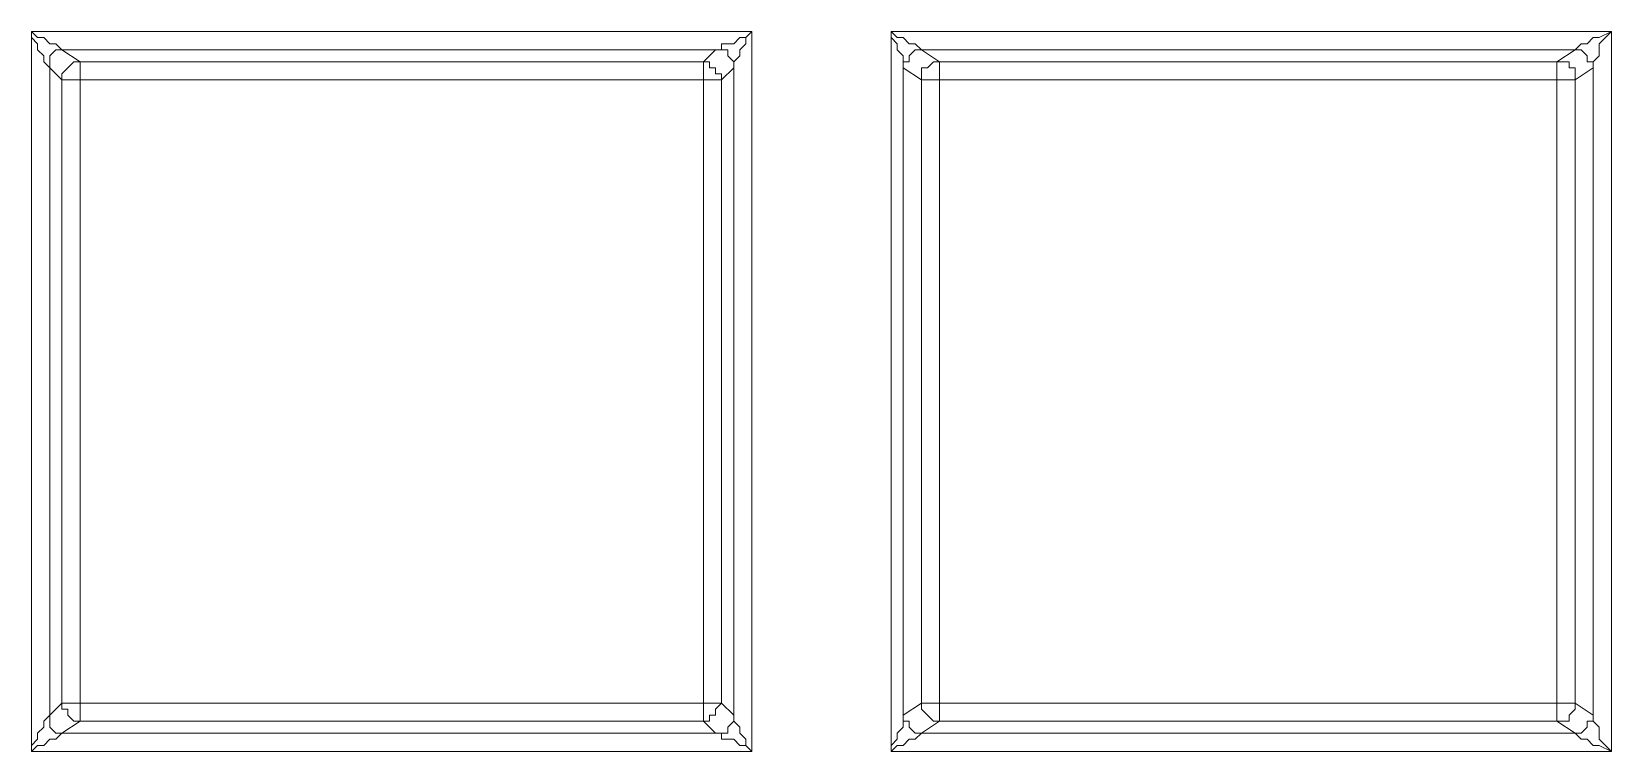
# Model space of a CAD drawing. Header units: centimetres. Extents: x -12.2 to 12.2, y -6.1 to 6.1.
# Drawn here: x -11.254 to -10.334, y -1.72 to -1.3 of the extents above; entities that cross this region are included whole.
import ezdxf

# ---------------------------------------------------------------- set-up
doc = ezdxf.new("R2010")
doc.units = ezdxf.units.CM
doc.header["$MEASUREMENT"] = 0
doc.layers.add('Camada 1', color=7, linetype='Continuous')

msp = doc.modelspace()

# ---------------------------------------------------------------- linework, layer by layer
at = {"layer": 'Camada 1', "lineweight": 9}
for points in [[(-11.25426, -1.30006), (-11.25426, -1.30006), (-10.83445, -1.30006), (-10.83445, -1.30006)], [(-11.25426, -1.71987), (-11.25426, -1.71987), (-11.25426, -1.30006), (-11.25426, -1.30006)], [(-10.83445, -1.30006), (-10.83445, -1.30006), (-10.83445, -1.71987), (-10.83445, -1.71987)], [(-10.75331, -1.30006), (-10.75331, -1.30006), (-10.33351, -1.30006), (-10.33351, -1.30006)], [(-10.75331, -1.71987), (-10.75331, -1.71987), (-10.75331, -1.30006), (-10.75331, -1.30006)], [(-10.33351, -1.30006), (-10.33351, -1.30006), (-10.33351, -1.71987), (-10.33351, -1.71987)], [(-10.85562, -1.31064), (-10.85562, -1.31064), (-11.23662, -1.31064), (-11.23662, -1.31064)], [(-11.23662, -1.31064), (-11.23662, -1.31064), (-11.22604, -1.3177), (-11.22604, -1.3177)], [(-10.86267, -1.3177), (-10.86267, -1.3177), (-10.85562, -1.31064), (-10.85562, -1.31064)], [(-10.35467, -1.31064), (-10.35467, -1.31064), (-10.73567, -1.31064), (-10.73567, -1.31064)], [(-10.73567, -1.31064), (-10.73567, -1.31064), (-10.72509, -1.3177), (-10.72509, -1.3177)], [(-10.36526, -1.3177), (-10.36526, -1.3177), (-10.35467, -1.31064), (-10.35467, -1.31064)], [(-11.24367, -1.32123), (-11.24367, -1.32123), (-11.24367, -1.6987), (-11.24367, -1.6987)], [(-11.23662, -1.32828), (-11.23662, -1.32828), (-11.24367, -1.32123), (-11.24367, -1.32123)], [(-11.22604, -1.3177), (-11.22604, -1.3177), (-10.86267, -1.3177), (-10.86267, -1.3177)], [(-10.84504, -1.32123), (-10.84504, -1.32123), (-10.85209, -1.32828), (-10.85209, -1.32828)], [(-10.84504, -1.6987), (-10.84504, -1.6987), (-10.84504, -1.32123), (-10.84504, -1.32123)], [(-10.74626, -1.32123), (-10.74626, -1.32123), (-10.74626, -1.6987), (-10.74626, -1.6987)], [(-10.73567, -1.32828), (-10.73567, -1.32828), (-10.74626, -1.32123), (-10.74626, -1.32123)], [(-10.72509, -1.3177), (-10.72509, -1.3177), (-10.36526, -1.3177), (-10.36526, -1.3177)], [(-10.34409, -1.32123), (-10.34409, -1.32123), (-10.35467, -1.32828), (-10.35467, -1.32828)], [(-10.34409, -1.6987), (-10.34409, -1.6987), (-10.34409, -1.32123), (-10.34409, -1.32123)], [(-11.23662, -1.69164), (-11.23662, -1.69164), (-11.23662, -1.32828), (-11.23662, -1.32828)], [(-10.86267, -1.32828), (-10.86267, -1.32828), (-11.22604, -1.32828), (-11.22604, -1.32828)], [(-11.22604, -1.32828), (-11.22604, -1.32828), (-11.22604, -1.69164), (-11.22604, -1.69164)], [(-10.86267, -1.69164), (-10.86267, -1.69164), (-10.86267, -1.32828), (-10.86267, -1.32828)], [(-10.85209, -1.32828), (-10.85209, -1.32828), (-10.85209, -1.69164), (-10.85209, -1.69164)], [(-10.73567, -1.69164), (-10.73567, -1.69164), (-10.73567, -1.32828), (-10.73567, -1.32828)], [(-10.72509, -1.32828), (-10.72509, -1.32828), (-10.72509, -1.69164), (-10.72509, -1.69164)], [(-10.36526, -1.32828), (-10.36526, -1.32828), (-10.72509, -1.32828), (-10.72509, -1.32828)], [(-10.36526, -1.69164), (-10.36526, -1.69164), (-10.36526, -1.32828), (-10.36526, -1.32828)], [(-10.35467, -1.32828), (-10.35467, -1.32828), (-10.35467, -1.69164), (-10.35467, -1.69164)], [(-11.24367, -1.6987), (-11.24367, -1.6987), (-11.23662, -1.69164), (-11.23662, -1.69164)], [(-11.22604, -1.69164), (-11.22604, -1.69164), (-10.86267, -1.69164), (-10.86267, -1.69164)], [(-10.85209, -1.69164), (-10.85209, -1.69164), (-10.84504, -1.6987), (-10.84504, -1.6987)], [(-10.74626, -1.6987), (-10.74626, -1.6987), (-10.73567, -1.69164), (-10.73567, -1.69164)], [(-10.72509, -1.69164), (-10.72509, -1.69164), (-10.36526, -1.69164), (-10.36526, -1.69164)], [(-10.35467, -1.69164), (-10.35467, -1.69164), (-10.34409, -1.6987), (-10.34409, -1.6987)], [(-11.22604, -1.70223), (-11.22604, -1.70223), (-11.23662, -1.70928), (-11.23662, -1.70928)], [(-10.86267, -1.70223), (-10.86267, -1.70223), (-11.22604, -1.70223), (-11.22604, -1.70223)], [(-10.85562, -1.70928), (-10.85562, -1.70928), (-10.86267, -1.70223), (-10.86267, -1.70223)], [(-10.72509, -1.70223), (-10.72509, -1.70223), (-10.73567, -1.70928), (-10.73567, -1.70928)], [(-10.36526, -1.70223), (-10.36526, -1.70223), (-10.72509, -1.70223), (-10.72509, -1.70223)], [(-10.35467, -1.70928), (-10.35467, -1.70928), (-10.36526, -1.70223), (-10.36526, -1.70223)], [(-11.23662, -1.70928), (-11.23662, -1.70928), (-10.85562, -1.70928), (-10.85562, -1.70928)], [(-10.73567, -1.70928), (-10.73567, -1.70928), (-10.35467, -1.70928), (-10.35467, -1.70928)], [(-10.83445, -1.71987), (-10.83445, -1.71987), (-11.25426, -1.71987), (-11.25426, -1.71987)], [(-10.33351, -1.71987), (-10.33351, -1.71987), (-10.75331, -1.71987), (-10.75331, -1.71987)]]:
    msp.add_open_spline(points, degree=3, dxfattribs=at)
for points, knots in [([(-11.25426, -1.30006), (-11.25426, -1.30006), (-11.25073, -1.30359), (-11.25073, -1.30359), (-11.25073, -1.30359), (-11.2472, -1.30359), (-11.2472, -1.30359), (-11.2472, -1.30359), (-11.24367, -1.30712), (-11.24367, -1.30712), (-11.24367, -1.30712), (-11.24015, -1.30712), (-11.24015, -1.30712), (-11.24015, -1.30712), (-11.23662, -1.31064), (-11.23662, -1.31064)], [0, 0, 0, 0, 0.2, 0.2, 0.2, 0.4, 0.4, 0.4, 0.6, 0.6, 0.6, 0.8, 0.8, 0.8, 1, 1, 1, 1]), ([(-11.24367, -1.32123), (-11.24367, -1.32123), (-11.24367, -1.32123), (-11.24367, -1.32123), (-11.24367, -1.32123), (-11.2472, -1.3177), (-11.2472, -1.3177), (-11.2472, -1.3177), (-11.2472, -1.31417), (-11.2472, -1.31417), (-11.2472, -1.31417), (-11.25073, -1.31064), (-11.25073, -1.31064), (-11.25073, -1.31064), (-11.25073, -1.30712), (-11.25073, -1.30712), (-11.25073, -1.30712), (-11.25426, -1.30359), (-11.25426, -1.30359), (-11.25426, -1.30359), (-11.25426, -1.30006), (-11.25426, -1.30006)], [0, 0, 0, 0, 0.142857, 0.142857, 0.142857, 0.285714, 0.285714, 0.285714, 0.428571, 0.428571, 0.428571, 0.571429, 0.571429, 0.571429, 0.714286, 0.714286, 0.714286, 0.857143, 0.857143, 0.857143, 1, 1, 1, 1]), ([(-10.85562, -1.31064), (-10.85562, -1.31064), (-10.85562, -1.31064), (-10.85562, -1.31064), (-10.85562, -1.31064), (-10.85209, -1.31064), (-10.85209, -1.31064), (-10.85209, -1.31064), (-10.85209, -1.30712), (-10.85209, -1.30712), (-10.85209, -1.30712), (-10.84856, -1.30712), (-10.84856, -1.30712), (-10.84856, -1.30712), (-10.84504, -1.30712), (-10.84504, -1.30712), (-10.84504, -1.30712), (-10.84151, -1.30359), (-10.84151, -1.30359), (-10.84151, -1.30359), (-10.83798, -1.30359), (-10.83798, -1.30359), (-10.83798, -1.30359), (-10.83445, -1.30006), (-10.83445, -1.30006)], [0, 0, 0, 0, 0.125, 0.125, 0.125, 0.25, 0.25, 0.25, 0.375, 0.375, 0.375, 0.5, 0.5, 0.5, 0.625, 0.625, 0.625, 0.75, 0.75, 0.75, 0.875, 0.875, 0.875, 1, 1, 1, 1]), ([(-10.83445, -1.30006), (-10.83445, -1.30006), (-10.83798, -1.30359), (-10.83798, -1.30359), (-10.83798, -1.30359), (-10.83798, -1.30712), (-10.83798, -1.30712), (-10.83798, -1.30712), (-10.84151, -1.31064), (-10.84151, -1.31064), (-10.84151, -1.31064), (-10.84151, -1.31417), (-10.84151, -1.31417), (-10.84151, -1.31417), (-10.84504, -1.3177), (-10.84504, -1.3177), (-10.84504, -1.3177), (-10.84504, -1.32123), (-10.84504, -1.32123)], [0, 0, 0, 0, 0.166667, 0.166667, 0.166667, 0.333333, 0.333333, 0.333333, 0.5, 0.5, 0.5, 0.666667, 0.666667, 0.666667, 0.833333, 0.833333, 0.833333, 1, 1, 1, 1]), ([(-10.74626, -1.32123), (-10.74626, -1.32123), (-10.74626, -1.32123), (-10.74626, -1.32123), (-10.74626, -1.32123), (-10.74626, -1.3177), (-10.74626, -1.3177), (-10.74626, -1.3177), (-10.74626, -1.31417), (-10.74626, -1.31417), (-10.74626, -1.31417), (-10.74979, -1.31064), (-10.74979, -1.31064), (-10.74979, -1.31064), (-10.74979, -1.30712), (-10.74979, -1.30712), (-10.74979, -1.30712), (-10.75331, -1.30359), (-10.75331, -1.30359), (-10.75331, -1.30359), (-10.75331, -1.30006), (-10.75331, -1.30006)], [0, 0, 0, 0, 0.142857, 0.142857, 0.142857, 0.285714, 0.285714, 0.285714, 0.428571, 0.428571, 0.428571, 0.571429, 0.571429, 0.571429, 0.714286, 0.714286, 0.714286, 0.857143, 0.857143, 0.857143, 1, 1, 1, 1]), ([(-10.75331, -1.30006), (-10.75331, -1.30006), (-10.74979, -1.30359), (-10.74979, -1.30359), (-10.74979, -1.30359), (-10.74626, -1.30359), (-10.74626, -1.30359), (-10.74626, -1.30359), (-10.74273, -1.30712), (-10.74273, -1.30712), (-10.74273, -1.30712), (-10.7392, -1.30712), (-10.7392, -1.30712), (-10.7392, -1.30712), (-10.73567, -1.31064), (-10.73567, -1.31064)], [0, 0, 0, 0, 0.2, 0.2, 0.2, 0.4, 0.4, 0.4, 0.6, 0.6, 0.6, 0.8, 0.8, 0.8, 1, 1, 1, 1]), ([(-10.35467, -1.31064), (-10.35467, -1.31064), (-10.35467, -1.31064), (-10.35467, -1.31064), (-10.35467, -1.31064), (-10.35115, -1.30712), (-10.35115, -1.30712), (-10.35115, -1.30712), (-10.34762, -1.30712), (-10.34762, -1.30712), (-10.34762, -1.30712), (-10.34409, -1.30359), (-10.34409, -1.30359), (-10.34409, -1.30359), (-10.34056, -1.30359), (-10.34056, -1.30359), (-10.34056, -1.30359), (-10.33351, -1.30006), (-10.33351, -1.30006)], [0, 0, 0, 0, 0.166667, 0.166667, 0.166667, 0.333333, 0.333333, 0.333333, 0.5, 0.5, 0.5, 0.666667, 0.666667, 0.666667, 0.833333, 0.833333, 0.833333, 1, 1, 1, 1]), ([(-10.33351, -1.30006), (-10.33351, -1.30006), (-10.33704, -1.30359), (-10.33704, -1.30359), (-10.33704, -1.30359), (-10.34056, -1.30712), (-10.34056, -1.30712), (-10.34056, -1.30712), (-10.34056, -1.31064), (-10.34056, -1.31064), (-10.34056, -1.31064), (-10.34056, -1.31417), (-10.34056, -1.31417), (-10.34056, -1.31417), (-10.34409, -1.3177), (-10.34409, -1.3177), (-10.34409, -1.3177), (-10.34409, -1.32123), (-10.34409, -1.32123)], [0, 0, 0, 0, 0.166667, 0.166667, 0.166667, 0.333333, 0.333333, 0.333333, 0.5, 0.5, 0.5, 0.666667, 0.666667, 0.666667, 0.833333, 0.833333, 0.833333, 1, 1, 1, 1]), ([(-11.24367, -1.32123), (-11.24367, -1.32123), (-11.24367, -1.3177), (-11.24367, -1.3177), (-11.24367, -1.3177), (-11.24367, -1.31417), (-11.24367, -1.31417), (-11.24367, -1.31417), (-11.24015, -1.31064), (-11.24015, -1.31064), (-11.24015, -1.31064), (-11.23662, -1.31064), (-11.23662, -1.31064)], [0, 0, 0, 0, 0.25, 0.25, 0.25, 0.5, 0.5, 0.5, 0.75, 0.75, 0.75, 1, 1, 1, 1]), ([(-10.84504, -1.32123), (-10.84504, -1.32123), (-10.84504, -1.3177), (-10.84504, -1.3177), (-10.84504, -1.3177), (-10.84856, -1.31417), (-10.84856, -1.31417), (-10.84856, -1.31417), (-10.84856, -1.31064), (-10.84856, -1.31064), (-10.84856, -1.31064), (-10.85209, -1.31064), (-10.85209, -1.31064), (-10.85209, -1.31064), (-10.85562, -1.31064), (-10.85562, -1.31064)], [0, 0, 0, 0, 0.2, 0.2, 0.2, 0.4, 0.4, 0.4, 0.6, 0.6, 0.6, 0.8, 0.8, 0.8, 1, 1, 1, 1]), ([(-10.74626, -1.32123), (-10.74626, -1.32123), (-10.74626, -1.3177), (-10.74626, -1.3177), (-10.74626, -1.3177), (-10.74273, -1.3177), (-10.74273, -1.3177), (-10.74273, -1.3177), (-10.74273, -1.31417), (-10.74273, -1.31417), (-10.74273, -1.31417), (-10.7392, -1.31064), (-10.7392, -1.31064), (-10.7392, -1.31064), (-10.73567, -1.31064), (-10.73567, -1.31064)], [0, 0, 0, 0, 0.2, 0.2, 0.2, 0.4, 0.4, 0.4, 0.6, 0.6, 0.6, 0.8, 0.8, 0.8, 1, 1, 1, 1]), ([(-10.34409, -1.32123), (-10.34409, -1.32123), (-10.34409, -1.3177), (-10.34409, -1.3177), (-10.34409, -1.3177), (-10.34762, -1.3177), (-10.34762, -1.3177), (-10.34762, -1.3177), (-10.34762, -1.31417), (-10.34762, -1.31417), (-10.34762, -1.31417), (-10.35115, -1.31064), (-10.35115, -1.31064), (-10.35115, -1.31064), (-10.35467, -1.31064), (-10.35467, -1.31064)], [0, 0, 0, 0, 0.2, 0.2, 0.2, 0.4, 0.4, 0.4, 0.6, 0.6, 0.6, 0.8, 0.8, 0.8, 1, 1, 1, 1]), ([(-11.23662, -1.32828), (-11.23662, -1.32828), (-11.23662, -1.32476), (-11.23662, -1.32476), (-11.23662, -1.32476), (-11.23309, -1.32123), (-11.23309, -1.32123), (-11.23309, -1.32123), (-11.22956, -1.3177), (-11.22956, -1.3177), (-11.22956, -1.3177), (-11.22604, -1.3177), (-11.22604, -1.3177)], [0, 0, 0, 0, 0.25, 0.25, 0.25, 0.5, 0.5, 0.5, 0.75, 0.75, 0.75, 1, 1, 1, 1]), ([(-11.22604, -1.32828), (-11.22604, -1.32828), (-11.22604, -1.32476), (-11.22604, -1.32476), (-11.22604, -1.32476), (-11.22604, -1.32123), (-11.22604, -1.32123), (-11.22604, -1.32123), (-11.22604, -1.3177), (-11.22604, -1.3177)], [0, 0, 0, 0, 0.333333, 0.333333, 0.333333, 0.666667, 0.666667, 0.666667, 1, 1, 1, 1]), ([(-10.85209, -1.32828), (-10.85209, -1.32828), (-10.85209, -1.32476), (-10.85209, -1.32476), (-10.85209, -1.32476), (-10.85562, -1.32476), (-10.85562, -1.32476), (-10.85562, -1.32476), (-10.85562, -1.32123), (-10.85562, -1.32123), (-10.85562, -1.32123), (-10.85915, -1.32123), (-10.85915, -1.32123), (-10.85915, -1.32123), (-10.85915, -1.3177), (-10.85915, -1.3177), (-10.85915, -1.3177), (-10.86267, -1.3177), (-10.86267, -1.3177)], [0, 0, 0, 0, 0.166667, 0.166667, 0.166667, 0.333333, 0.333333, 0.333333, 0.5, 0.5, 0.5, 0.666667, 0.666667, 0.666667, 0.833333, 0.833333, 0.833333, 1, 1, 1, 1]), ([(-10.86267, -1.32828), (-10.86267, -1.32828), (-10.86267, -1.32476), (-10.86267, -1.32476), (-10.86267, -1.32476), (-10.86267, -1.32123), (-10.86267, -1.32123), (-10.86267, -1.32123), (-10.86267, -1.3177), (-10.86267, -1.3177)], [0, 0, 0, 0, 0.333333, 0.333333, 0.333333, 0.666667, 0.666667, 0.666667, 1, 1, 1, 1]), ([(-10.73567, -1.32828), (-10.73567, -1.32828), (-10.73567, -1.32476), (-10.73567, -1.32476), (-10.73567, -1.32476), (-10.73567, -1.32123), (-10.73567, -1.32123), (-10.73567, -1.32123), (-10.73215, -1.32123), (-10.73215, -1.32123), (-10.73215, -1.32123), (-10.72862, -1.3177), (-10.72862, -1.3177), (-10.72862, -1.3177), (-10.72509, -1.3177), (-10.72509, -1.3177)], [0, 0, 0, 0, 0.2, 0.2, 0.2, 0.4, 0.4, 0.4, 0.6, 0.6, 0.6, 0.8, 0.8, 0.8, 1, 1, 1, 1]), ([(-10.72509, -1.32828), (-10.72509, -1.32828), (-10.72509, -1.32476), (-10.72509, -1.32476), (-10.72509, -1.32476), (-10.72509, -1.32123), (-10.72509, -1.32123), (-10.72509, -1.32123), (-10.72509, -1.3177), (-10.72509, -1.3177)], [0, 0, 0, 0, 0.333333, 0.333333, 0.333333, 0.666667, 0.666667, 0.666667, 1, 1, 1, 1]), ([(-10.35467, -1.32828), (-10.35467, -1.32828), (-10.35467, -1.32476), (-10.35467, -1.32476), (-10.35467, -1.32476), (-10.35467, -1.32123), (-10.35467, -1.32123), (-10.35467, -1.32123), (-10.3582, -1.32123), (-10.3582, -1.32123), (-10.3582, -1.32123), (-10.3582, -1.3177), (-10.3582, -1.3177), (-10.3582, -1.3177), (-10.36173, -1.3177), (-10.36173, -1.3177), (-10.36173, -1.3177), (-10.36526, -1.3177), (-10.36526, -1.3177)], [0, 0, 0, 0, 0.166667, 0.166667, 0.166667, 0.333333, 0.333333, 0.333333, 0.5, 0.5, 0.5, 0.666667, 0.666667, 0.666667, 0.833333, 0.833333, 0.833333, 1, 1, 1, 1]), ([(-10.36526, -1.32828), (-10.36526, -1.32828), (-10.36526, -1.32476), (-10.36526, -1.32476), (-10.36526, -1.32476), (-10.36526, -1.32123), (-10.36526, -1.32123), (-10.36526, -1.32123), (-10.36526, -1.3177), (-10.36526, -1.3177)], [0, 0, 0, 0, 0.333333, 0.333333, 0.333333, 0.666667, 0.666667, 0.666667, 1, 1, 1, 1]), ([(-11.23662, -1.32828), (-11.23662, -1.32828), (-11.23662, -1.32828), (-11.23662, -1.32828), (-11.23662, -1.32828), (-11.23309, -1.32828), (-11.23309, -1.32828), (-11.23309, -1.32828), (-11.22956, -1.32828), (-11.22956, -1.32828), (-11.22956, -1.32828), (-11.22604, -1.32828), (-11.22604, -1.32828)], [0, 0, 0, 0, 0.25, 0.25, 0.25, 0.5, 0.5, 0.5, 0.75, 0.75, 0.75, 1, 1, 1, 1]), ([(-10.86267, -1.32828), (-10.86267, -1.32828), (-10.86267, -1.32828), (-10.86267, -1.32828), (-10.86267, -1.32828), (-10.85915, -1.32828), (-10.85915, -1.32828), (-10.85915, -1.32828), (-10.85562, -1.32828), (-10.85562, -1.32828), (-10.85562, -1.32828), (-10.85209, -1.32828), (-10.85209, -1.32828)], [0, 0, 0, 0, 0.25, 0.25, 0.25, 0.5, 0.5, 0.5, 0.75, 0.75, 0.75, 1, 1, 1, 1]), ([(-10.73567, -1.32828), (-10.73567, -1.32828), (-10.73567, -1.32828), (-10.73567, -1.32828), (-10.73567, -1.32828), (-10.73215, -1.32828), (-10.73215, -1.32828), (-10.73215, -1.32828), (-10.72862, -1.32828), (-10.72862, -1.32828), (-10.72862, -1.32828), (-10.72509, -1.32828), (-10.72509, -1.32828)], [0, 0, 0, 0, 0.25, 0.25, 0.25, 0.5, 0.5, 0.5, 0.75, 0.75, 0.75, 1, 1, 1, 1]), ([(-10.36526, -1.32828), (-10.36526, -1.32828), (-10.36173, -1.32828), (-10.36173, -1.32828), (-10.36173, -1.32828), (-10.3582, -1.32828), (-10.3582, -1.32828), (-10.3582, -1.32828), (-10.35467, -1.32828), (-10.35467, -1.32828)], [0, 0, 0, 0, 0.333333, 0.333333, 0.333333, 0.666667, 0.666667, 0.666667, 1, 1, 1, 1]), ([(-11.23662, -1.69164), (-11.23662, -1.69164), (-11.23662, -1.69164), (-11.23662, -1.69164), (-11.23662, -1.69164), (-11.23662, -1.69517), (-11.23662, -1.69517), (-11.23662, -1.69517), (-11.23309, -1.69517), (-11.23309, -1.69517), (-11.23309, -1.69517), (-11.23309, -1.6987), (-11.23309, -1.6987), (-11.23309, -1.6987), (-11.22956, -1.70223), (-11.22956, -1.70223), (-11.22956, -1.70223), (-11.22604, -1.70223), (-11.22604, -1.70223)], [0, 0, 0, 0, 0.166667, 0.166667, 0.166667, 0.333333, 0.333333, 0.333333, 0.5, 0.5, 0.5, 0.666667, 0.666667, 0.666667, 0.833333, 0.833333, 0.833333, 1, 1, 1, 1]), ([(-11.23662, -1.69164), (-11.23662, -1.69164), (-11.23662, -1.69164), (-11.23662, -1.69164), (-11.23662, -1.69164), (-11.23309, -1.69164), (-11.23309, -1.69164), (-11.23309, -1.69164), (-11.22956, -1.69164), (-11.22956, -1.69164), (-11.22956, -1.69164), (-11.22604, -1.69164), (-11.22604, -1.69164)], [0, 0, 0, 0, 0.25, 0.25, 0.25, 0.5, 0.5, 0.5, 0.75, 0.75, 0.75, 1, 1, 1, 1]), ([(-11.22604, -1.70223), (-11.22604, -1.70223), (-11.22604, -1.70223), (-11.22604, -1.70223), (-11.22604, -1.70223), (-11.22604, -1.6987), (-11.22604, -1.6987), (-11.22604, -1.6987), (-11.22604, -1.69517), (-11.22604, -1.69517), (-11.22604, -1.69517), (-11.22604, -1.69164), (-11.22604, -1.69164)], [0, 0, 0, 0, 0.25, 0.25, 0.25, 0.5, 0.5, 0.5, 0.75, 0.75, 0.75, 1, 1, 1, 1]), ([(-10.86267, -1.70223), (-10.86267, -1.70223), (-10.86267, -1.70223), (-10.86267, -1.70223), (-10.86267, -1.70223), (-10.85915, -1.70223), (-10.85915, -1.70223), (-10.85915, -1.70223), (-10.85915, -1.6987), (-10.85915, -1.6987), (-10.85915, -1.6987), (-10.85562, -1.6987), (-10.85562, -1.6987), (-10.85562, -1.6987), (-10.85562, -1.69517), (-10.85562, -1.69517), (-10.85562, -1.69517), (-10.85209, -1.69164), (-10.85209, -1.69164)], [0, 0, 0, 0, 0.166667, 0.166667, 0.166667, 0.333333, 0.333333, 0.333333, 0.5, 0.5, 0.5, 0.666667, 0.666667, 0.666667, 0.833333, 0.833333, 0.833333, 1, 1, 1, 1]), ([(-10.86267, -1.70223), (-10.86267, -1.70223), (-10.86267, -1.70223), (-10.86267, -1.70223), (-10.86267, -1.70223), (-10.86267, -1.6987), (-10.86267, -1.6987), (-10.86267, -1.6987), (-10.86267, -1.69517), (-10.86267, -1.69517), (-10.86267, -1.69517), (-10.86267, -1.69164), (-10.86267, -1.69164)], [0, 0, 0, 0, 0.25, 0.25, 0.25, 0.5, 0.5, 0.5, 0.75, 0.75, 0.75, 1, 1, 1, 1]), ([(-10.86267, -1.69164), (-10.86267, -1.69164), (-10.86267, -1.69164), (-10.86267, -1.69164), (-10.86267, -1.69164), (-10.85915, -1.69164), (-10.85915, -1.69164), (-10.85915, -1.69164), (-10.85562, -1.69164), (-10.85562, -1.69164), (-10.85562, -1.69164), (-10.85209, -1.69164), (-10.85209, -1.69164)], [0, 0, 0, 0, 0.25, 0.25, 0.25, 0.5, 0.5, 0.5, 0.75, 0.75, 0.75, 1, 1, 1, 1]), ([(-10.73567, -1.69164), (-10.73567, -1.69164), (-10.73567, -1.69164), (-10.73567, -1.69164), (-10.73567, -1.69164), (-10.73567, -1.69517), (-10.73567, -1.69517), (-10.73567, -1.69517), (-10.73215, -1.6987), (-10.73215, -1.6987), (-10.73215, -1.6987), (-10.72862, -1.70223), (-10.72862, -1.70223), (-10.72862, -1.70223), (-10.72509, -1.70223), (-10.72509, -1.70223)], [0, 0, 0, 0, 0.2, 0.2, 0.2, 0.4, 0.4, 0.4, 0.6, 0.6, 0.6, 0.8, 0.8, 0.8, 1, 1, 1, 1]), ([(-10.73567, -1.69164), (-10.73567, -1.69164), (-10.73567, -1.69164), (-10.73567, -1.69164), (-10.73567, -1.69164), (-10.73215, -1.69164), (-10.73215, -1.69164), (-10.73215, -1.69164), (-10.72862, -1.69164), (-10.72862, -1.69164), (-10.72862, -1.69164), (-10.72509, -1.69164), (-10.72509, -1.69164)], [0, 0, 0, 0, 0.25, 0.25, 0.25, 0.5, 0.5, 0.5, 0.75, 0.75, 0.75, 1, 1, 1, 1]), ([(-10.72509, -1.70223), (-10.72509, -1.70223), (-10.72509, -1.70223), (-10.72509, -1.70223), (-10.72509, -1.70223), (-10.72509, -1.6987), (-10.72509, -1.6987), (-10.72509, -1.6987), (-10.72509, -1.69517), (-10.72509, -1.69517), (-10.72509, -1.69517), (-10.72509, -1.69164), (-10.72509, -1.69164)], [0, 0, 0, 0, 0.25, 0.25, 0.25, 0.5, 0.5, 0.5, 0.75, 0.75, 0.75, 1, 1, 1, 1]), ([(-10.36526, -1.70223), (-10.36526, -1.70223), (-10.36173, -1.70223), (-10.36173, -1.70223), (-10.36173, -1.70223), (-10.3582, -1.70223), (-10.3582, -1.70223), (-10.3582, -1.70223), (-10.3582, -1.6987), (-10.3582, -1.6987), (-10.3582, -1.6987), (-10.35467, -1.69517), (-10.35467, -1.69517), (-10.35467, -1.69517), (-10.35467, -1.69164), (-10.35467, -1.69164)], [0, 0, 0, 0, 0.2, 0.2, 0.2, 0.4, 0.4, 0.4, 0.6, 0.6, 0.6, 0.8, 0.8, 0.8, 1, 1, 1, 1]), ([(-10.36526, -1.70223), (-10.36526, -1.70223), (-10.36526, -1.70223), (-10.36526, -1.70223), (-10.36526, -1.70223), (-10.36526, -1.6987), (-10.36526, -1.6987), (-10.36526, -1.6987), (-10.36526, -1.69517), (-10.36526, -1.69517), (-10.36526, -1.69517), (-10.36526, -1.69164), (-10.36526, -1.69164)], [0, 0, 0, 0, 0.25, 0.25, 0.25, 0.5, 0.5, 0.5, 0.75, 0.75, 0.75, 1, 1, 1, 1]), ([(-10.36526, -1.69164), (-10.36526, -1.69164), (-10.36173, -1.69164), (-10.36173, -1.69164), (-10.36173, -1.69164), (-10.3582, -1.69164), (-10.3582, -1.69164), (-10.3582, -1.69164), (-10.35467, -1.69164), (-10.35467, -1.69164)], [0, 0, 0, 0, 0.333333, 0.333333, 0.333333, 0.666667, 0.666667, 0.666667, 1, 1, 1, 1]), ([(-11.25426, -1.71987), (-11.25426, -1.71987), (-11.25426, -1.71634), (-11.25426, -1.71634), (-11.25426, -1.71634), (-11.25073, -1.71281), (-11.25073, -1.71281), (-11.25073, -1.71281), (-11.25073, -1.70928), (-11.25073, -1.70928), (-11.25073, -1.70928), (-11.2472, -1.70576), (-11.2472, -1.70576), (-11.2472, -1.70576), (-11.2472, -1.70223), (-11.2472, -1.70223), (-11.2472, -1.70223), (-11.24367, -1.6987), (-11.24367, -1.6987)], [0, 0, 0, 0, 0.166667, 0.166667, 0.166667, 0.333333, 0.333333, 0.333333, 0.5, 0.5, 0.5, 0.666667, 0.666667, 0.666667, 0.833333, 0.833333, 0.833333, 1, 1, 1, 1]), ([(-11.24367, -1.6987), (-11.24367, -1.6987), (-11.24367, -1.70223), (-11.24367, -1.70223), (-11.24367, -1.70223), (-11.24367, -1.70576), (-11.24367, -1.70576), (-11.24367, -1.70576), (-11.24015, -1.70928), (-11.24015, -1.70928), (-11.24015, -1.70928), (-11.23662, -1.70928), (-11.23662, -1.70928)], [0, 0, 0, 0, 0.25, 0.25, 0.25, 0.5, 0.5, 0.5, 0.75, 0.75, 0.75, 1, 1, 1, 1]), ([(-10.85562, -1.70928), (-10.85562, -1.70928), (-10.85209, -1.70928), (-10.85209, -1.70928), (-10.85209, -1.70928), (-10.84856, -1.70928), (-10.84856, -1.70928), (-10.84856, -1.70928), (-10.84856, -1.70576), (-10.84856, -1.70576), (-10.84856, -1.70576), (-10.84504, -1.70223), (-10.84504, -1.70223), (-10.84504, -1.70223), (-10.84504, -1.6987), (-10.84504, -1.6987)], [0, 0, 0, 0, 0.2, 0.2, 0.2, 0.4, 0.4, 0.4, 0.6, 0.6, 0.6, 0.8, 0.8, 0.8, 1, 1, 1, 1]), ([(-10.84504, -1.6987), (-10.84504, -1.6987), (-10.84504, -1.6987), (-10.84504, -1.6987), (-10.84504, -1.6987), (-10.84504, -1.70223), (-10.84504, -1.70223), (-10.84504, -1.70223), (-10.84151, -1.70576), (-10.84151, -1.70576), (-10.84151, -1.70576), (-10.84151, -1.70928), (-10.84151, -1.70928), (-10.84151, -1.70928), (-10.83798, -1.71281), (-10.83798, -1.71281), (-10.83798, -1.71281), (-10.83798, -1.71634), (-10.83798, -1.71634), (-10.83798, -1.71634), (-10.83445, -1.71987), (-10.83445, -1.71987)], [0, 0, 0, 0, 0.142857, 0.142857, 0.142857, 0.285714, 0.285714, 0.285714, 0.428571, 0.428571, 0.428571, 0.571429, 0.571429, 0.571429, 0.714286, 0.714286, 0.714286, 0.857143, 0.857143, 0.857143, 1, 1, 1, 1]), ([(-10.75331, -1.71987), (-10.75331, -1.71987), (-10.75331, -1.71634), (-10.75331, -1.71634), (-10.75331, -1.71634), (-10.74979, -1.71281), (-10.74979, -1.71281), (-10.74979, -1.71281), (-10.74979, -1.70928), (-10.74979, -1.70928), (-10.74979, -1.70928), (-10.74626, -1.70576), (-10.74626, -1.70576), (-10.74626, -1.70576), (-10.74626, -1.70223), (-10.74626, -1.70223), (-10.74626, -1.70223), (-10.74626, -1.6987), (-10.74626, -1.6987)], [0, 0, 0, 0, 0.166667, 0.166667, 0.166667, 0.333333, 0.333333, 0.333333, 0.5, 0.5, 0.5, 0.666667, 0.666667, 0.666667, 0.833333, 0.833333, 0.833333, 1, 1, 1, 1]), ([(-10.74626, -1.6987), (-10.74626, -1.6987), (-10.74626, -1.70223), (-10.74626, -1.70223), (-10.74626, -1.70223), (-10.74273, -1.70223), (-10.74273, -1.70223), (-10.74273, -1.70223), (-10.74273, -1.70576), (-10.74273, -1.70576), (-10.74273, -1.70576), (-10.7392, -1.70928), (-10.7392, -1.70928), (-10.7392, -1.70928), (-10.73567, -1.70928), (-10.73567, -1.70928)], [0, 0, 0, 0, 0.2, 0.2, 0.2, 0.4, 0.4, 0.4, 0.6, 0.6, 0.6, 0.8, 0.8, 0.8, 1, 1, 1, 1]), ([(-10.35467, -1.70928), (-10.35467, -1.70928), (-10.35467, -1.70928), (-10.35467, -1.70928), (-10.35467, -1.70928), (-10.35115, -1.70928), (-10.35115, -1.70928), (-10.35115, -1.70928), (-10.34762, -1.70576), (-10.34762, -1.70576), (-10.34762, -1.70576), (-10.34762, -1.70223), (-10.34762, -1.70223), (-10.34762, -1.70223), (-10.34409, -1.70223), (-10.34409, -1.70223), (-10.34409, -1.70223), (-10.34409, -1.6987), (-10.34409, -1.6987)], [0, 0, 0, 0, 0.166667, 0.166667, 0.166667, 0.333333, 0.333333, 0.333333, 0.5, 0.5, 0.5, 0.666667, 0.666667, 0.666667, 0.833333, 0.833333, 0.833333, 1, 1, 1, 1]), ([(-10.34409, -1.6987), (-10.34409, -1.6987), (-10.34409, -1.6987), (-10.34409, -1.6987), (-10.34409, -1.6987), (-10.34409, -1.70223), (-10.34409, -1.70223), (-10.34409, -1.70223), (-10.34056, -1.70576), (-10.34056, -1.70576), (-10.34056, -1.70576), (-10.34056, -1.70928), (-10.34056, -1.70928), (-10.34056, -1.70928), (-10.34056, -1.71281), (-10.34056, -1.71281), (-10.34056, -1.71281), (-10.33704, -1.71634), (-10.33704, -1.71634), (-10.33704, -1.71634), (-10.33351, -1.71987), (-10.33351, -1.71987)], [0, 0, 0, 0, 0.142857, 0.142857, 0.142857, 0.285714, 0.285714, 0.285714, 0.428571, 0.428571, 0.428571, 0.571429, 0.571429, 0.571429, 0.714286, 0.714286, 0.714286, 0.857143, 0.857143, 0.857143, 1, 1, 1, 1]), ([(-11.23662, -1.70928), (-11.23662, -1.70928), (-11.23662, -1.70928), (-11.23662, -1.70928), (-11.23662, -1.70928), (-11.24015, -1.71281), (-11.24015, -1.71281), (-11.24015, -1.71281), (-11.24367, -1.71281), (-11.24367, -1.71281), (-11.24367, -1.71281), (-11.2472, -1.71634), (-11.2472, -1.71634), (-11.2472, -1.71634), (-11.25073, -1.71634), (-11.25073, -1.71634), (-11.25073, -1.71634), (-11.25426, -1.71987), (-11.25426, -1.71987)], [0, 0, 0, 0, 0.166667, 0.166667, 0.166667, 0.333333, 0.333333, 0.333333, 0.5, 0.5, 0.5, 0.666667, 0.666667, 0.666667, 0.833333, 0.833333, 0.833333, 1, 1, 1, 1]), ([(-10.83445, -1.71987), (-10.83445, -1.71987), (-10.83798, -1.71634), (-10.83798, -1.71634), (-10.83798, -1.71634), (-10.84151, -1.71634), (-10.84151, -1.71634), (-10.84151, -1.71634), (-10.84504, -1.71281), (-10.84504, -1.71281), (-10.84504, -1.71281), (-10.84856, -1.71281), (-10.84856, -1.71281), (-10.84856, -1.71281), (-10.85209, -1.71281), (-10.85209, -1.71281), (-10.85209, -1.71281), (-10.85209, -1.70928), (-10.85209, -1.70928), (-10.85209, -1.70928), (-10.85562, -1.70928), (-10.85562, -1.70928)], [0, 0, 0, 0, 0.142857, 0.142857, 0.142857, 0.285714, 0.285714, 0.285714, 0.428571, 0.428571, 0.428571, 0.571429, 0.571429, 0.571429, 0.714286, 0.714286, 0.714286, 0.857143, 0.857143, 0.857143, 1, 1, 1, 1]), ([(-10.73567, -1.70928), (-10.73567, -1.70928), (-10.73567, -1.70928), (-10.73567, -1.70928), (-10.73567, -1.70928), (-10.7392, -1.71281), (-10.7392, -1.71281), (-10.7392, -1.71281), (-10.74273, -1.71281), (-10.74273, -1.71281), (-10.74273, -1.71281), (-10.74626, -1.71634), (-10.74626, -1.71634), (-10.74626, -1.71634), (-10.74979, -1.71634), (-10.74979, -1.71634), (-10.74979, -1.71634), (-10.75331, -1.71987), (-10.75331, -1.71987)], [0, 0, 0, 0, 0.166667, 0.166667, 0.166667, 0.333333, 0.333333, 0.333333, 0.5, 0.5, 0.5, 0.666667, 0.666667, 0.666667, 0.833333, 0.833333, 0.833333, 1, 1, 1, 1]), ([(-10.33351, -1.71987), (-10.33351, -1.71987), (-10.34056, -1.71634), (-10.34056, -1.71634), (-10.34056, -1.71634), (-10.34409, -1.71634), (-10.34409, -1.71634), (-10.34409, -1.71634), (-10.34762, -1.71281), (-10.34762, -1.71281), (-10.34762, -1.71281), (-10.35115, -1.71281), (-10.35115, -1.71281), (-10.35115, -1.71281), (-10.35467, -1.70928), (-10.35467, -1.70928)], [0, 0, 0, 0, 0.2, 0.2, 0.2, 0.4, 0.4, 0.4, 0.6, 0.6, 0.6, 0.8, 0.8, 0.8, 1, 1, 1, 1])]:
    msp.add_open_spline(points, degree=3, knots=knots, dxfattribs=at)

doc.saveas('drawing.dxf')
